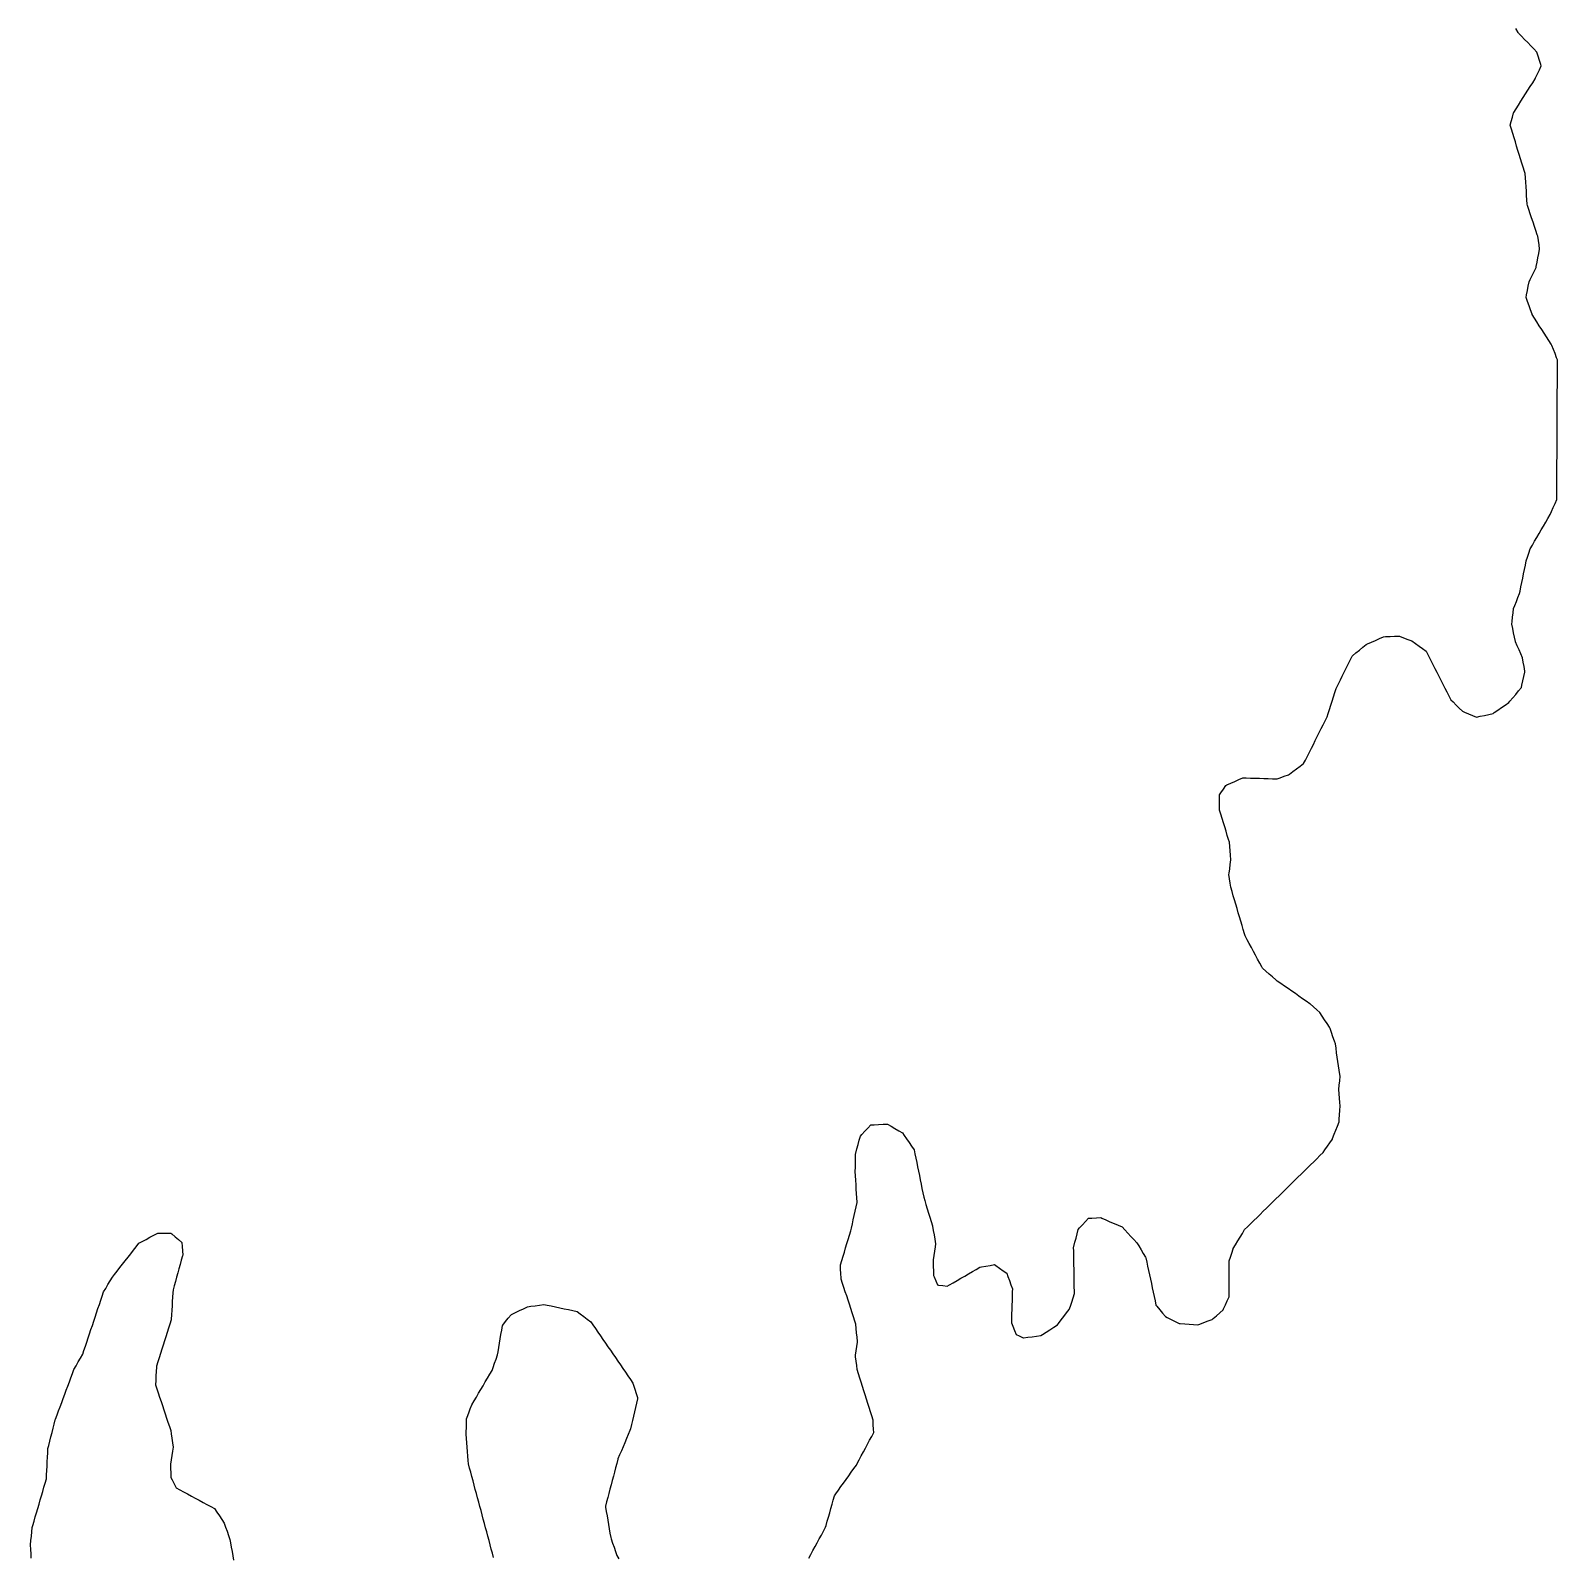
# Model space of a CAD drawing. Header units: millimetres. Extents: x 2 to 766, y 7 to 1390.
# Drawn here: x 419.5 to 765.6, y 352.7 to 698.6 of the extents above; entities that cross this region are included whole.
import ezdxf

# ---------------------------------------------------------------- set-up
doc = ezdxf.new("R2010")
doc.units = ezdxf.units.MM
doc.layers.add('ALL_ISLANDS', color=7, linetype='Continuous')
doc.layers.add('OUTLINE_ISLAND_01', color=7, linetype='Continuous')

msp = doc.modelspace()

# ---------------------------------------------------------------- linework, layer by layer
at = {"layer": 'ALL_ISLANDS'}
for points in [[(595.8703, 352.2525), (596.3494, 353.1303), (596.8285, 354.0081), (597.3075, 354.8859), (597.7866, 355.7636), (598.2657, 356.6414), (598.7447, 357.5192), (599.2238, 358.397), (599.7029, 359.2747), (599.8152, 359.6741), (600.0858, 360.6368), (600.3565, 361.5994), (600.6272, 362.5621), (600.8979, 363.5248), (601.1685, 364.4874), (601.4392, 365.4501), (601.7099, 366.4128), (602.0306, 366.8634), (602.6105, 367.678), (603.1905, 368.4927), (603.7704, 369.3074), (604.3503, 370.1221), (604.9302, 370.9368), (605.5101, 371.7514), (606.09, 372.5661), (606.6699, 373.3808), (606.8428, 373.7029), (607.3156, 374.584), (607.7885, 375.4651), (608.2613, 376.3463), (608.7342, 377.2274), (609.2071, 378.1085), (609.6799, 378.9897), (610.1528, 379.8708), (610.6256, 380.752), (610.5784, 381.5231), (610.5172, 382.5212), (610.4561, 383.5193), (610.4449, 383.5554), (610.1482, 384.5104), (609.8515, 385.4654), (609.5548, 386.4204), (609.2581, 387.3753), (608.9614, 388.3303), (608.6646, 389.2853), (608.3679, 390.2402), (608.0712, 391.1952), (607.7745, 392.1502), (607.4778, 393.1051), (607.1811, 394.0601), (606.8844, 395.0151), (606.7479, 395.9564), (606.6043, 396.946), (606.4608, 397.9357), (606.5072, 398.2722), (606.644, 399.2628), (606.7807, 400.2534), (606.9175, 401.2441), (606.9071, 401.363), (606.8203, 402.3592), (606.7334, 403.3554), (606.6466, 404.3517), (606.5598, 405.3479), (606.3415, 406.0162), (606.031, 406.9667), (605.7205, 407.9173), (605.41, 408.8679), (605.0995, 409.8185), (604.789, 410.769), (604.4785, 411.7196), (604.168, 412.6702), (603.8575, 413.6208), (603.547, 414.5713), (603.2365, 415.5219), (603.2224, 415.7811), (603.1682, 416.7796), (603.1139, 417.7782), (603.0597, 418.7767), (603.0662, 418.7979), (603.3598, 419.7538), (603.6534, 420.7098), (603.9469, 421.6657), (604.2405, 422.6216), (604.5341, 423.5776), (604.8277, 424.5335), (605.1213, 425.4894), (605.4149, 426.4454), (605.5476, 427.0519), (605.7614, 428.0288), (605.9751, 429.0057), (606.1889, 429.9826), (606.4027, 430.9594), (606.6164, 431.9363), (606.8302, 432.9132), (606.8285, 432.9415), (606.7706, 433.9398), (606.7127, 434.9382), (606.6549, 435.9365), (606.597, 436.9348), (606.5391, 437.9331), (606.4812, 438.9314), (606.4233, 439.9298), (606.4235, 439.9408), (606.4463, 440.9405), (606.4691, 441.9403), (606.492, 442.94), (606.5148, 443.9397), (606.5553, 444.0936), (606.8101, 445.0606), (607.0648, 446.0277), (607.3196, 446.9947), (607.5743, 447.9617), (607.8918, 448.3061), (608.5697, 449.0413), (609.2475, 449.7765), (609.9253, 450.5118), (610.724, 450.5425), (611.7233, 450.581), (612.7226, 450.6195), (613.7218, 450.658), (614.5549, 450.1706), (615.4181, 449.6656), (616.2812, 449.1606), (617.1443, 448.6556), (617.5085, 448.125), (618.0743, 447.3004), (618.6401, 446.4759), (619.2059, 445.6513), (619.7716, 444.8268), (619.9586, 443.9017), (620.1566, 442.9215), (620.3547, 441.9413), (620.5527, 440.9611), (620.7508, 439.9809), (620.9488, 439.0007), (621.1469, 438.0205), (621.345, 437.0403), (621.543, 436.0602), (621.7411, 435.08), (621.9391, 434.0998), (622.1609, 433.3751), (622.4535, 432.4189), (622.7461, 431.4627), (623.0388, 430.5064), (623.3314, 429.5502), (623.624, 428.594), (623.9166, 427.6377), (623.9393, 427.5077), (624.1106, 426.5225), (624.282, 425.5373), (624.4534, 424.5521), (624.6247, 423.5669), (624.5196, 422.8655), (624.3714, 421.8765), (624.2231, 420.8876), (624.0749, 419.8986), (624.0866, 419.3856), (624.1096, 418.3858), (624.1325, 417.3861), (624.1554, 416.3864), (624.2848, 416.077), (624.6706, 415.1544), (625.0564, 414.2318), (625.3023, 414.1985), (626.2933, 414.0644), (627.2843, 413.9302), (627.7875, 414.2236), (628.6515, 414.7272), (629.5154, 415.2308), (630.3793, 415.7343), (631.2433, 416.2379), (632.1072, 416.7415), (632.9712, 417.2451), (633.8351, 417.7487), (634.699, 418.2523), (635.0488, 418.3113), (636.0348, 418.4777), (637.0209, 418.6441), (638.0069, 418.8105), (638.3198, 418.5906), (639.1379, 418.0156), (639.9561, 417.4405), (640.7742, 416.8655), (641.0312, 416.1463), (641.3677, 415.2046), (641.7042, 414.263), (642.0407, 413.3213), (642.02, 412.6263), (641.9903, 411.6267), (641.9606, 410.6272), (641.9308, 409.6276), (641.9011, 408.628), (641.8714, 407.6285), (641.8416, 406.6289), (641.8119, 405.6294), (642.1345, 404.8469), (642.5156, 403.9224), (642.8967, 402.9979), (643.5886, 402.6524), (644.4832, 402.2056), (644.5311, 402.2118), (645.523, 402.3389), (646.5149, 402.466), (647.5068, 402.5931), (648.4987, 402.7202), (648.8876, 402.9738), (649.7253, 403.5199), (650.563, 404.066), (651.4007, 404.6122), (652.2384, 405.1583), (652.4943, 405.4898), (653.1053, 406.2814), (653.7164, 407.0729), (654.3275, 407.8645), (654.9386, 408.6561), (655.1778, 409.3919), (655.4869, 410.3429), (655.7961, 411.294), (656.1052, 412.245), (656.0965, 412.7681), (656.08, 413.768), (656.0634, 414.7679), (656.0468, 415.7677), (656.0302, 416.7676), (656.0136, 417.7674), (655.9971, 418.7673), (655.9805, 419.7672), (655.9639, 420.767), (655.9473, 421.7669), (655.9308, 422.7668), (655.968, 422.9123), (656.2156, 423.8812), (656.4632, 424.85), (656.7109, 425.8189), (656.9585, 426.7878), (657.2691, 427.1261), (657.9454, 427.8627), (658.6216, 428.5994), (659.2979, 429.336), (660.081, 429.3716), (661.0799, 429.417), (662.0789, 429.4623), (662.3307, 429.3524), (663.2471, 428.9521), (664.1635, 428.5518), (665.0798, 428.1515), (665.9962, 427.7513), (666.9126, 427.351), (667.5245, 426.6885), (668.203, 425.9539), (668.8815, 425.2193), (669.56, 424.4847), (670.2384, 423.7501), (670.6691, 423.0546), (671.1956, 422.2044), (671.722, 421.3543), (672.2485, 420.5041), (672.2731, 420.39), (672.4839, 419.4125), (672.6948, 418.435), (672.9056, 417.4574), (673.1165, 416.4799), (673.3273, 415.5024), (673.5382, 414.5249), (673.749, 413.5474), (673.9598, 412.5698), (674.1707, 411.5923), (674.3815, 410.6148), (674.5924, 409.6373), (674.8172, 409.3675), (675.4574, 408.5993), (676.0977, 407.8311), (676.7379, 407.0629), (677.1501, 406.8487), (678.0375, 406.3878), (678.925, 405.9268), (679.8124, 405.4659), (680.1044, 405.4462), (681.1021, 405.3788), (682.0999, 405.3114), (683.0976, 405.244), (684.0953, 405.1766), (684.5208, 405.3374), (685.4562, 405.6908), (686.3917, 406.0443), (687.3271, 406.3978), (687.5408, 406.5819), (688.2983, 407.2348), (689.0558, 407.8876), (689.8133, 408.5404), (689.9324, 408.8062), (690.3413, 409.7188), (690.7503, 410.6314), (691.1592, 411.5439), (691.1596, 411.647), (691.1633, 412.647), (691.1671, 413.647), (691.1708, 414.647), (691.1746, 415.647), (691.1784, 416.647), (691.1821, 417.647), (691.1859, 418.6469), (691.1896, 419.6469), (691.4649, 420.4974), (691.7729, 421.4488), (692.0809, 422.4002), (692.1192, 422.4643), (692.6326, 423.3225), (693.1459, 424.1807), (693.6593, 425.0389), (694.1726, 425.897), (694.686, 426.7552), (695.3556, 427.4132), (696.069, 428.114), (696.7823, 428.8148), (697.4956, 429.5157), (698.2089, 430.2165), (698.9222, 430.9174), (699.6355, 431.6182), (700.3489, 432.3191), (701.0622, 433.0199), (701.7755, 433.7207), (702.4888, 434.4216), (703.2021, 435.1224), (703.9154, 435.8233), (704.6288, 436.5241), (705.3421, 437.225), (706.0554, 437.9258), (706.7687, 438.6266), (707.482, 439.3275), (708.1953, 440.0283), (708.9087, 440.7292), (709.622, 441.43), (710.3353, 442.1308), (711.0486, 442.8317), (711.7619, 443.5325), (712.4752, 444.2334), (712.8708, 444.8095), (713.4367, 445.634), (714.0027, 446.4584), (714.5686, 447.2828), (714.6285, 447.4359), (714.9927, 448.3672), (715.3569, 449.2986), (715.721, 450.2299), (716.0852, 451.1612), (716.1345, 451.7965), (716.212, 452.7935), (716.2894, 453.7905), (716.3668, 454.7875), (716.3029, 455.5451), (716.2189, 456.5416), (716.135, 457.538), (716.051, 458.5345), (716.143, 459.5108), (716.2369, 460.5064), (716.3307, 461.502), (716.27, 461.9158), (716.1246, 462.9051), (715.9793, 463.8945), (715.834, 464.8839), (715.6887, 465.8733), (715.5434, 466.8627), (715.3981, 467.8521), (715.2527, 468.8414), (715.0304, 469.5078), (714.714, 470.4564), (714.3976, 471.405), (714.0811, 472.3537), (713.9062, 472.6212), (713.3589, 473.4581), (712.8117, 474.2951), (712.2644, 475.1321), (711.7172, 475.969), (711.018, 476.5914), (710.271, 477.2563), (709.5241, 477.9213), (709.4696, 477.9591), (708.6478, 478.5289), (707.826, 479.0987), (707.0043, 479.6686), (706.1825, 480.2384), (705.3607, 480.8082), (704.539, 481.378), (703.7172, 481.9479), (702.8954, 482.5177), (702.0737, 483.0875), (701.7511, 483.3697), (700.9984, 484.028), (700.2457, 484.6864), (699.493, 485.3447), (698.7403, 486.0031), (698.579, 486.3042), (698.1068, 487.1858), (697.6346, 488.0673), (697.1625, 488.9488), (696.6903, 489.8303), (696.2181, 490.7118), (695.746, 491.5933), (695.2738, 492.4748), (694.8016, 493.3563), (694.6692, 493.803), (694.3851, 494.7617), (694.101, 495.7205), (693.8168, 496.6793), (693.5327, 497.6381), (693.2485, 498.5969), (692.9644, 499.5556), (692.6802, 500.5144), (692.3961, 501.4732), (692.1119, 502.432), (691.8278, 503.3908), (691.5436, 504.3495), (691.4087, 505.2776), (691.2648, 506.2672), (691.1209, 507.2568), (691.1632, 507.567), (691.2982, 508.5579), (691.4331, 509.5487), (691.5681, 510.5396), (691.5624, 510.6065), (691.4778, 511.603), (691.3931, 512.5994), (691.3085, 513.5958), (691.2239, 514.5922), (691.0484, 515.1655), (690.7555, 516.1217), (690.4627, 517.0778), (690.1699, 518.034), (689.8771, 518.9902), (689.5843, 519.9463), (689.2915, 520.9025), (688.9987, 521.8587), (688.9996, 522.3116), (689.0016, 523.3116), (689.0036, 524.3116), (689.0056, 525.3116), (689.3214, 525.7867), (689.8749, 526.6195), (690.4285, 527.4523), (690.6399, 527.5455), (691.555, 527.9488), (692.4701, 528.3521), (693.3851, 528.7554), (694.3002, 529.1587), (695.0276, 529.1381), (696.0272, 529.1097), (697.0268, 529.0814), (698.0264, 529.053), (699.026, 529.0247), (700.0256, 528.9964), (701.0252, 528.968), (702.0248, 528.9397), (702.7299, 529.1913), (703.6717, 529.5275), (704.6136, 529.8636), (704.8328, 530.0243), (705.6393, 530.6156), (706.4457, 531.2069), (707.2522, 531.7981), (708.0587, 532.3894), (708.4561, 533.1754), (708.9073, 534.0678), (709.3586, 534.9602), (709.8098, 535.8526), (710.261, 536.745), (710.7123, 537.6374), (711.1635, 538.5298), (711.6147, 539.4222), (712.066, 540.3147), (712.5172, 541.2071), (712.9684, 542.0995), (713.4197, 542.9919), (713.647, 543.7126), (713.9478, 544.6663), (714.2485, 545.62), (714.5493, 546.5737), (714.8501, 547.5273), (715.1509, 548.481), (715.4517, 549.4347), (715.509, 549.5513), (715.95, 550.4488), (716.391, 551.3463), (716.8321, 552.2438), (717.2731, 553.1413), (717.7141, 554.0388), (718.1552, 554.9362), (718.5962, 555.8337), (719.0372, 556.7312), (719.1584, 556.8322), (719.9268, 557.4722), (720.6952, 558.1122), (721.4635, 558.7522), (722.2319, 559.3922), (722.508, 559.515), (723.4216, 559.9217), (724.3352, 560.3284), (725.2487, 560.735), (726.1623, 561.1417), (726.6483, 561.1651), (727.6471, 561.2132), (728.646, 561.2614), (729.6448, 561.3095), (729.7842, 561.2566), (730.7191, 560.9016), (731.654, 560.5466), (732.5889, 560.1916), (732.5938, 560.1881), (733.4074, 559.6067), (734.221, 559.0253), (735.0347, 558.4439), (735.8483, 557.8625), (736.0087, 557.5466), (736.4613, 556.6548), (736.9139, 555.7631), (737.3665, 554.8714), (737.8191, 553.9797), (738.2718, 553.088), (738.7244, 552.1963), (739.177, 551.3046), (739.6296, 550.4129), (740.0822, 549.5212), (740.5348, 548.6295), (740.9874, 547.7378), (741.4401, 546.8461), (741.9302, 546.3611), (742.6411, 545.6578), (743.3519, 544.9544), (744.0628, 544.2511), (744.5029, 544.0726), (745.4296, 543.6969), (746.3564, 543.3212), (747.2831, 542.9455), (748.0749, 543.1149), (749.0527, 543.3241), (750.0306, 543.5334), (751.0084, 543.7426), (751.2823, 543.9356), (752.0996, 544.5118), (752.9169, 545.088), (753.7342, 545.6642), (754.5515, 546.2404), (754.8305, 546.5666), (755.4804, 547.3266), (756.1303, 548.0866), (756.7802, 548.8466), (757.4301, 549.6066), (757.5574, 550.1686), (757.7781, 551.144), (757.9989, 552.1193), (758.2196, 553.0946), (758.1742, 553.3761), (758.0148, 554.3633), (757.8554, 555.3505), (757.6961, 556.3377), (757.6937, 556.343), (757.2872, 557.2567), (756.8807, 558.1703), (756.4742, 559.084), (756.0677, 559.9976), (756.0537, 560.067), (755.8562, 561.0473), (755.6587, 562.0276), (755.4612, 563.0079), (755.2637, 563.9882), (755.3294, 564.5912), (755.4377, 565.5853), (755.546, 566.5795), (755.6542, 567.5736), (755.904, 568.1957), (756.2765, 569.1238), (756.649, 570.0518), (757.0215, 570.9798), (757.1243, 571.486), (757.3233, 572.466), (757.5223, 573.4459), (757.7214, 574.4259), (757.9204, 575.4059), (758.1194, 576.3859), (758.3185, 577.3659), (758.5175, 578.3459), (758.7858, 579.1628), (759.0979, 580.1129), (759.4099, 581.063), (759.4112, 581.0652), (759.9159, 581.9285), (760.4207, 582.7918), (760.9254, 583.6551), (761.4301, 584.5184), (761.9348, 585.3817), (762.4395, 586.245), (762.9442, 587.1082), (763.4489, 587.9715), (763.9536, 588.8348), (764.2478, 589.5063), (764.6491, 590.4222), (765.0504, 591.3382), (765.4518, 592.2541), (765.4547, 592.8845), (765.4593, 593.8845), (765.4639, 594.8845), (765.4685, 595.8845), (765.4732, 596.8845), (765.4778, 597.8845), (765.4824, 598.8845), (765.487, 599.8845), (765.4916, 600.8845), (765.4963, 601.8845), (765.5009, 602.8844), (765.5055, 603.8844), (765.5101, 604.8844), (765.5148, 605.8844), (765.5194, 606.8844), (765.524, 607.8844), (765.5286, 608.8844), (765.5332, 609.8844), (765.5379, 610.8844), (765.5425, 611.8843), (765.5471, 612.8843), (765.5517, 613.8843), (765.5564, 614.8843), (765.561, 615.8843), (765.5656, 616.8843), (765.5702, 617.8843), (765.5748, 618.8843), (765.5795, 619.8843), (765.5841, 620.8842), (765.5887, 621.8842), (765.5933, 622.8842), (765.598, 623.8842), (765.4045, 624.3944), (765.05, 625.3294), (764.6955, 626.2645), (764.341, 627.1995), (764.1858, 627.4413), (763.6457, 628.2829), (763.1055, 629.1245), (762.5653, 629.966), (762.0252, 630.8076), (761.485, 631.6492), (760.9449, 632.4907), (760.4047, 633.3323), (759.8645, 634.1738), (759.8275, 634.2802), (759.4989, 635.2247), (759.1703, 636.1692), (758.8417, 637.1136), (758.5131, 638.0581), (758.617, 638.636), (758.7939, 639.6203), (758.9709, 640.6045), (759.1478, 641.5887), (759.4149, 642.134), (759.8548, 643.032), (760.2947, 643.9301), (760.7345, 644.8281), (760.783, 645.0723), (760.9778, 646.0532), (761.1725, 647.034), (761.3673, 648.0149), (761.562, 648.9957), (761.4286, 649.9515), (761.2904, 650.9419), (761.1521, 651.9323), (761.0335, 652.2817), (760.7121, 653.2287), (760.3907, 654.1756), (760.0693, 655.1225), (759.7478, 656.0695), (759.4264, 657.0164), (759.105, 657.9633), (758.7836, 658.9103), (758.7645, 659.1685), (758.6906, 660.1658), (758.6168, 661.1631), (758.543, 662.1603), (758.4692, 663.1576), (758.3954, 664.1549), (758.3216, 665.1522), (758.2477, 666.1494), (758.1068, 666.6097), (757.8141, 667.5659), (757.5214, 668.5221), (757.2287, 669.4783), (756.936, 670.4345), (756.6433, 671.3907), (756.3506, 672.3469), (756.0579, 673.3031), (755.7652, 674.2593), (755.4725, 675.2155), (755.1798, 676.1717), (754.887, 677.1279), (755.1118, 677.9722), (755.3689, 678.9386), (755.6261, 679.905), (755.6792, 679.9881), (756.217, 680.8312), (756.7549, 681.6742), (757.2927, 682.5173), (757.8306, 683.3603), (758.3684, 684.2033), (758.9063, 685.0464), (759.4441, 685.8894), (759.982, 686.7325), (760.5198, 687.5755), (760.6483, 687.8453), (761.0781, 688.7482), (761.508, 689.6511), (761.9379, 690.554), (761.8453, 690.8346), (761.532, 691.7843), (761.2188, 692.734), (760.9055, 693.6836), (760.2311, 694.3846), (759.5378, 695.1052), (758.8445, 695.8258), (758.1511, 696.5464), (757.4578, 697.267), (756.7644, 697.9877), (756.6761, 698.1411), (756.1771, 699.0077)], [(419.6535, 352.2748), (419.5943, 353.2731), (419.5351, 354.2713), (419.4759, 355.2695), (419.4766, 355.2763), (419.5746, 356.2715), (419.6727, 357.2667), (419.7707, 358.2618), (419.8687, 359.257), (419.9993, 359.7045), (420.2795, 360.6644), (420.5597, 361.6244), (420.8399, 362.5843), (421.1201, 363.5442), (421.4003, 364.5042), (421.6804, 365.4641), (421.9606, 366.4241), (422.2408, 367.384), (422.521, 368.344), (422.8012, 369.3039), (423.0814, 370.2639), (423.1269, 371.1518), (423.1781, 372.1504), (423.2292, 373.1491), (423.2804, 374.1478), (423.3316, 375.1465), (423.3828, 376.1452), (423.434, 377.1439), (423.6108, 377.8403), (423.8568, 378.8096), (424.1028, 379.7788), (424.3489, 380.7481), (424.5949, 381.7173), (424.8409, 382.6866), (425.0869, 383.6559), (425.1392, 383.7965), (425.4877, 384.7338), (425.8362, 385.6711), (426.1846, 386.6085), (426.5331, 387.5458), (426.8816, 388.4831), (427.23, 389.4204), (427.5785, 390.3577), (427.927, 391.2951), (428.2754, 392.2324), (428.6239, 393.1697), (428.9724, 394.107), (429.3208, 395.0443), (429.8071, 395.8968), (430.3026, 396.7655), (430.7981, 397.6341), (431.2936, 398.5027), (431.5795, 399.3566), (431.897, 400.3049), (432.2144, 401.2532), (432.5319, 402.2014), (432.8494, 403.1497), (433.1668, 404.098), (433.4843, 405.0463), (433.8017, 405.9945), (434.1192, 406.9428), (434.4367, 407.8911), (434.7541, 408.8393), (435.0716, 409.7876), (435.389, 410.7359), (435.7065, 411.6842), (436.0239, 412.6324), (436.5107, 413.4254), (437.0338, 414.2776), (437.5569, 415.1299), (438.0801, 415.9821), (438.5167, 416.5473), (439.1281, 417.3386), (439.7396, 418.1299), (440.351, 418.9212), (440.9624, 419.7125), (441.5738, 420.5038), (442.1852, 421.2952), (442.7966, 422.0865), (443.408, 422.8778), (444.0195, 423.6691), (444.7724, 424.0727), (445.6538, 424.5452), (446.5351, 425.0177), (447.4165, 425.4901), (448.2978, 425.9626), (449.2866, 425.964), (450.2866, 425.9654), (451.2866, 425.9669), (451.5026, 425.7831), (452.2641, 425.1349), (453.0255, 424.4867), (453.787, 423.8385), (453.8435, 422.9238), (453.9052, 421.9257), (453.9668, 420.9276), (453.9238, 420.7737), (453.6547, 419.8106), (453.3855, 418.8475), (453.1164, 417.8844), (452.8472, 416.9213), (452.5781, 415.9582), (452.3089, 414.9951), (452.0398, 414.032), (451.7706, 413.0689), (451.7343, 412.4547), (451.6752, 411.4565), (451.6161, 410.4582), (451.557, 409.4599), (451.4979, 408.4617), (451.4388, 407.4634), (451.3798, 406.4652), (451.3268, 406.2962), (451.0276, 405.342), (450.7283, 404.3878), (450.4291, 403.4336), (450.1299, 402.4795), (449.8307, 401.5253), (449.5315, 400.5711), (449.2322, 399.6169), (448.933, 398.6627), (448.6338, 397.7085), (448.3346, 396.7544), (448.0354, 395.8002), (448.0231, 395.5744), (447.9689, 394.5759), (447.9147, 393.5773), (447.8605, 392.5788), (447.8063, 391.5803), (448.1066, 390.6748), (448.4214, 389.7256), (448.7362, 388.7764), (449.051, 387.8273), (449.3658, 386.8781), (449.6806, 385.929), (449.9954, 384.9798), (450.3102, 384.0306), (450.625, 383.0815), (450.9398, 382.1323), (451.2546, 381.1832), (451.3701, 380.4352), (451.5228, 379.4469), (451.6754, 378.4586), (451.8281, 377.4703), (451.668, 376.5297), (451.5003, 375.5439), (451.3326, 374.558), (451.1649, 373.5722), (451.2137, 372.5839), (451.2629, 371.5851), (451.3122, 370.5863), (451.5866, 370.0353), (452.0323, 369.1401), (452.478, 368.2449), (453.2996, 367.7985), (454.1783, 367.3211), (455.057, 366.8437), (455.9357, 366.3663), (456.8144, 365.8889), (457.693, 365.4115), (458.5717, 364.9341), (459.4504, 364.4567), (460.3291, 363.9793), (461.2078, 363.5019), (461.7356, 362.6978), (462.2843, 361.8618), (462.8331, 361.0258), (463.3819, 360.1898), (463.6886, 359.3208), (464.0215, 358.3778), (464.3543, 357.4348), (464.6872, 356.4918), (464.8156, 355.7476), (464.9856, 354.7622), (465.1557, 353.7767), (465.3258, 352.7913), (465.4958, 351.8059)], [(524.4368, 352.4209), (524.1782, 353.3869), (523.9195, 354.3528), (523.6609, 355.3188), (523.4022, 356.2848), (523.1436, 357.2508), (522.885, 358.2167), (522.6263, 359.1827), (522.3677, 360.1487), (522.1091, 361.1147), (521.8504, 362.0806), (521.5918, 363.0466), (521.3332, 364.0126), (521.0745, 364.9786), (520.8159, 365.9445), (520.5573, 366.9105), (520.2986, 367.8765), (520.04, 368.8425), (519.7814, 369.8084), (519.5227, 370.7744), (519.2641, 371.7404), (519.0055, 372.7064), (518.7468, 373.6723), (518.6876, 374.4367), (518.6103, 375.4337), (518.533, 376.4307), (518.4558, 377.4278), (518.3785, 378.4248), (518.3012, 379.4218), (518.2239, 380.4188), (518.2384, 380.8834), (518.2696, 381.8829), (518.3008, 382.8824), (518.3319, 383.8819), (518.4717, 384.2587), (518.8195, 385.1963), (519.1673, 386.1338), (519.5152, 387.0714), (519.5162, 387.0732), (520.0243, 387.9344), (520.5325, 388.7957), (521.0406, 389.657), (521.5488, 390.5183), (522.0569, 391.3795), (522.5651, 392.2408), (523.0732, 393.1021), (523.5814, 393.9633), (524.0895, 394.8246), (524.3286, 395.5087), (524.6586, 396.4527), (524.9885, 397.3967), (525.3184, 398.3407), (525.4412, 399.0673), (525.6079, 400.0533), (525.7745, 401.0394), (525.9411, 402.0254), (526.1078, 403.0114), (526.2744, 403.9974), (526.441, 404.9834), (526.5397, 405.1094), (527.1565, 405.8965), (527.7733, 406.6837), (528.39, 407.4708), (528.4985, 407.5228), (529.4005, 407.9546), (530.3024, 408.3865), (531.2044, 408.8183), (532.1063, 409.2502), (532.8922, 409.3652), (533.8816, 409.5101), (534.8711, 409.6549), (535.8605, 409.7998), (536.5473, 409.6536), (537.5254, 409.4453), (538.5035, 409.237), (539.4815, 409.0287), (540.4596, 408.8205), (541.4377, 408.6122), (542.4158, 408.4039), (543.3938, 408.1956), (544.0693, 407.6885), (544.869, 407.0882), (545.6687, 406.4878), (546.4684, 405.8874), (546.9627, 405.1667), (547.5282, 404.342), (548.0938, 403.5173), (548.6594, 402.6926), (549.2249, 401.8679), (549.7905, 401.0432), (550.3561, 400.2185), (550.9216, 399.3937), (551.4872, 398.569), (552.0528, 397.7443), (552.6183, 396.9196), (553.1839, 396.0949), (553.7495, 395.2702), (554.315, 394.4455), (554.8806, 393.6208), (555.4461, 392.7961), (556.0117, 391.9714), (556.159, 391.525), (556.4722, 390.5753), (556.7854, 389.6256), (557.0986, 388.6759), (557.0317, 388.388), (556.8053, 387.4139), (556.5789, 386.4399), (556.3526, 385.4658), (556.1262, 384.4918), (555.8998, 383.5178), (555.6734, 382.5437), (555.4471, 381.5697), (555.3073, 381.2311), (554.9258, 380.3068), (554.5442, 379.3824), (554.1626, 378.4581), (553.7811, 377.5338), (553.3995, 376.6094), (553.018, 375.6851), (552.6364, 374.7607), (552.6194, 374.6966), (552.3623, 373.7302), (552.1053, 372.7638), (551.8483, 371.7974), (551.5913, 370.831), (551.3343, 369.8646), (551.0773, 368.8981), (550.8203, 367.9317), (550.5633, 366.9653), (550.3063, 365.9989), (550.0492, 365.0325), (549.7922, 364.0661), (549.8293, 363.8457), (549.9951, 362.8595), (550.1609, 361.8734), (550.3267, 360.8872), (550.4924, 359.901), (550.6582, 358.9149), (550.824, 357.9287), (550.9898, 356.9426), (551.0909, 356.6507), (551.4183, 355.7058), (551.7457, 354.7609), (552.0731, 353.816), (552.4005, 352.8711), (552.8449, 352.1412)]]:
    msp.add_lwpolyline(points, dxfattribs=at)
at = {"layer": 'OUTLINE_ISLAND_01'}
for points in [[(595.8703, 352.2525), (596.3494, 353.1303), (596.8285, 354.0081), (597.3075, 354.8859), (597.7866, 355.7636), (598.2657, 356.6414), (598.7447, 357.5192), (599.2238, 358.397), (599.7029, 359.2747), (599.8152, 359.6741), (600.0858, 360.6368), (600.3565, 361.5994), (600.6272, 362.5621), (600.8979, 363.5248), (601.1685, 364.4874), (601.4392, 365.4501), (601.7099, 366.4128), (602.0306, 366.8634), (602.6105, 367.678), (603.1905, 368.4927), (603.7704, 369.3074), (604.3503, 370.1221), (604.9302, 370.9368), (605.5101, 371.7514), (606.09, 372.5661), (606.6699, 373.3808), (606.8428, 373.7029), (607.3156, 374.584), (607.7885, 375.4651), (608.2613, 376.3463), (608.7342, 377.2274), (609.2071, 378.1085), (609.6799, 378.9897), (610.1528, 379.8708), (610.6256, 380.752), (610.5784, 381.5231), (610.5172, 382.5212), (610.4561, 383.5193), (610.4449, 383.5554), (610.1482, 384.5104), (609.8515, 385.4654), (609.5548, 386.4204), (609.2581, 387.3753), (608.9614, 388.3303), (608.6646, 389.2853), (608.3679, 390.2402), (608.0712, 391.1952), (607.7745, 392.1502), (607.4778, 393.1051), (607.1811, 394.0601), (606.8844, 395.0151), (606.7479, 395.9564), (606.6043, 396.946), (606.4608, 397.9357), (606.5072, 398.2722), (606.644, 399.2628), (606.7807, 400.2534), (606.9175, 401.2441), (606.9071, 401.363), (606.8203, 402.3592), (606.7334, 403.3554), (606.6466, 404.3517), (606.5598, 405.3479), (606.3415, 406.0162), (606.031, 406.9667), (605.7205, 407.9173), (605.41, 408.8679), (605.0995, 409.8185), (604.789, 410.769), (604.4785, 411.7196), (604.168, 412.6702), (603.8575, 413.6208), (603.547, 414.5713), (603.2365, 415.5219), (603.2224, 415.7811), (603.1682, 416.7796), (603.1139, 417.7782), (603.0597, 418.7767), (603.0662, 418.7979), (603.3598, 419.7538), (603.6534, 420.7098), (603.9469, 421.6657), (604.2405, 422.6216), (604.5341, 423.5776), (604.8277, 424.5335), (605.1213, 425.4894), (605.4149, 426.4454), (605.5476, 427.0519), (605.7614, 428.0288), (605.9751, 429.0057), (606.1889, 429.9826), (606.4027, 430.9594), (606.6164, 431.9363), (606.8302, 432.9132), (606.8285, 432.9415), (606.7706, 433.9398), (606.7127, 434.9382), (606.6549, 435.9365), (606.597, 436.9348), (606.5391, 437.9331), (606.4812, 438.9314), (606.4233, 439.9298), (606.4235, 439.9408), (606.4463, 440.9405), (606.4691, 441.9403), (606.492, 442.94), (606.5148, 443.9397), (606.5553, 444.0936), (606.8101, 445.0606), (607.0648, 446.0277), (607.3196, 446.9947), (607.5743, 447.9617), (607.8918, 448.3061), (608.5697, 449.0413), (609.2475, 449.7765), (609.9253, 450.5118), (610.724, 450.5425), (611.7233, 450.581), (612.7226, 450.6195), (613.7218, 450.658), (614.5549, 450.1706), (615.4181, 449.6656), (616.2812, 449.1606), (617.1443, 448.6556), (617.5085, 448.125), (618.0743, 447.3004), (618.6401, 446.4759), (619.2059, 445.6513), (619.7716, 444.8268), (619.9586, 443.9017), (620.1566, 442.9215), (620.3547, 441.9413), (620.5527, 440.9611), (620.7508, 439.9809), (620.9488, 439.0007), (621.1469, 438.0205), (621.345, 437.0403), (621.543, 436.0602), (621.7411, 435.08), (621.9391, 434.0998), (622.1609, 433.3751), (622.4535, 432.4189), (622.7461, 431.4627), (623.0388, 430.5064), (623.3314, 429.5502), (623.624, 428.594), (623.9166, 427.6377), (623.9393, 427.5077), (624.1106, 426.5225), (624.282, 425.5373), (624.4534, 424.5521), (624.6247, 423.5669), (624.5196, 422.8655), (624.3714, 421.8765), (624.2231, 420.8876), (624.0749, 419.8986), (624.0866, 419.3856), (624.1096, 418.3858), (624.1325, 417.3861), (624.1554, 416.3864), (624.2848, 416.077), (624.6706, 415.1544), (625.0564, 414.2318), (625.3023, 414.1985), (626.2933, 414.0644), (627.2843, 413.9302), (627.7875, 414.2236), (628.6515, 414.7272), (629.5154, 415.2308), (630.3793, 415.7343), (631.2433, 416.2379), (632.1072, 416.7415), (632.9712, 417.2451), (633.8351, 417.7487), (634.699, 418.2523), (635.0488, 418.3113), (636.0348, 418.4777), (637.0209, 418.6441), (638.0069, 418.8105), (638.3198, 418.5906), (639.1379, 418.0156), (639.9561, 417.4405), (640.7742, 416.8655), (641.0312, 416.1463), (641.3677, 415.2046), (641.7042, 414.263), (642.0407, 413.3213), (642.02, 412.6263), (641.9903, 411.6267), (641.9606, 410.6272), (641.9308, 409.6276), (641.9011, 408.628), (641.8714, 407.6285), (641.8416, 406.6289), (641.8119, 405.6294), (642.1345, 404.8469), (642.5156, 403.9224), (642.8967, 402.9979), (643.5886, 402.6524), (644.4832, 402.2056), (644.5311, 402.2118), (645.523, 402.3389), (646.5149, 402.466), (647.5068, 402.5931), (648.4987, 402.7202), (648.8876, 402.9738), (649.7253, 403.5199), (650.563, 404.066), (651.4007, 404.6122), (652.2384, 405.1583), (652.4943, 405.4898), (653.1053, 406.2814), (653.7164, 407.0729), (654.3275, 407.8645), (654.9386, 408.6561), (655.1778, 409.3919), (655.4869, 410.3429), (655.7961, 411.294), (656.1052, 412.245), (656.0965, 412.7681), (656.08, 413.768), (656.0634, 414.7679), (656.0468, 415.7677), (656.0302, 416.7676), (656.0136, 417.7674), (655.9971, 418.7673), (655.9805, 419.7672), (655.9639, 420.767), (655.9473, 421.7669), (655.9308, 422.7668), (655.968, 422.9123), (656.2156, 423.8812), (656.4632, 424.85), (656.7109, 425.8189), (656.9585, 426.7878), (657.2691, 427.1261), (657.9454, 427.8627), (658.6216, 428.5994), (659.2979, 429.336), (660.081, 429.3716), (661.0799, 429.417), (662.0789, 429.4623), (662.3307, 429.3524), (663.2471, 428.9521), (664.1635, 428.5518), (665.0798, 428.1515), (665.9962, 427.7513), (666.9126, 427.351), (667.5245, 426.6885), (668.203, 425.9539), (668.8815, 425.2193), (669.56, 424.4847), (670.2384, 423.7501), (670.6691, 423.0546), (671.1956, 422.2044), (671.722, 421.3543), (672.2485, 420.5041), (672.2731, 420.39), (672.4839, 419.4125), (672.6948, 418.435), (672.9056, 417.4574), (673.1165, 416.4799), (673.3273, 415.5024), (673.5382, 414.5249), (673.749, 413.5474), (673.9598, 412.5698), (674.1707, 411.5923), (674.3815, 410.6148), (674.5924, 409.6373), (674.8172, 409.3675), (675.4574, 408.5993), (676.0977, 407.8311), (676.7379, 407.0629), (677.1501, 406.8487), (678.0375, 406.3878), (678.925, 405.9268), (679.8124, 405.4659), (680.1044, 405.4462), (681.1021, 405.3788), (682.0999, 405.3114), (683.0976, 405.244), (684.0953, 405.1766), (684.5208, 405.3374), (685.4562, 405.6908), (686.3917, 406.0443), (687.3271, 406.3978), (687.5408, 406.5819), (688.2983, 407.2348), (689.0558, 407.8876), (689.8133, 408.5404), (689.9324, 408.8062), (690.3413, 409.7188), (690.7503, 410.6314), (691.1592, 411.5439), (691.1596, 411.647), (691.1633, 412.647), (691.1671, 413.647), (691.1708, 414.647), (691.1746, 415.647), (691.1784, 416.647), (691.1821, 417.647), (691.1859, 418.6469), (691.1896, 419.6469), (691.4649, 420.4974), (691.7729, 421.4488), (692.0809, 422.4002), (692.1192, 422.4643), (692.6326, 423.3225), (693.1459, 424.1807), (693.6593, 425.0389), (694.1726, 425.897), (694.686, 426.7552), (695.3556, 427.4132), (696.069, 428.114), (696.7823, 428.8148), (697.4956, 429.5157), (698.2089, 430.2165), (698.9222, 430.9174), (699.6355, 431.6182), (700.3489, 432.3191), (701.0622, 433.0199), (701.7755, 433.7207), (702.4888, 434.4216), (703.2021, 435.1224), (703.9154, 435.8233), (704.6288, 436.5241), (705.3421, 437.225), (706.0554, 437.9258), (706.7687, 438.6266), (707.482, 439.3275), (708.1953, 440.0283), (708.9087, 440.7292), (709.622, 441.43), (710.3353, 442.1308), (711.0486, 442.8317), (711.7619, 443.5325), (712.4752, 444.2334), (712.8708, 444.8095), (713.4367, 445.634), (714.0027, 446.4584), (714.5686, 447.2828), (714.6285, 447.4359), (714.9927, 448.3672), (715.3569, 449.2986), (715.721, 450.2299), (716.0852, 451.1612), (716.1345, 451.7965), (716.212, 452.7935), (716.2894, 453.7905), (716.3668, 454.7875), (716.3029, 455.5451), (716.2189, 456.5416), (716.135, 457.538), (716.051, 458.5345), (716.143, 459.5108), (716.2369, 460.5064), (716.3307, 461.502), (716.27, 461.9158), (716.1246, 462.9051), (715.9793, 463.8945), (715.834, 464.8839), (715.6887, 465.8733), (715.5434, 466.8627), (715.3981, 467.8521), (715.2527, 468.8414), (715.0304, 469.5078), (714.714, 470.4564), (714.3976, 471.405), (714.0811, 472.3537), (713.9062, 472.6212), (713.3589, 473.4581), (712.8117, 474.2951), (712.2644, 475.1321), (711.7172, 475.969), (711.018, 476.5914), (710.271, 477.2563), (709.5241, 477.9213), (709.4696, 477.9591), (708.6478, 478.5289), (707.826, 479.0987), (707.0043, 479.6686), (706.1825, 480.2384), (705.3607, 480.8082), (704.539, 481.378), (703.7172, 481.9479), (702.8954, 482.5177), (702.0737, 483.0875), (701.7511, 483.3697), (700.9984, 484.028), (700.2457, 484.6864), (699.493, 485.3447), (698.7403, 486.0031), (698.579, 486.3042), (698.1068, 487.1858), (697.6346, 488.0673), (697.1625, 488.9488), (696.6903, 489.8303), (696.2181, 490.7118), (695.746, 491.5933), (695.2738, 492.4748), (694.8016, 493.3563), (694.6692, 493.803), (694.3851, 494.7617), (694.101, 495.7205), (693.8168, 496.6793), (693.5327, 497.6381), (693.2485, 498.5969), (692.9644, 499.5556), (692.6802, 500.5144), (692.3961, 501.4732), (692.1119, 502.432), (691.8278, 503.3908), (691.5436, 504.3495), (691.4087, 505.2776), (691.2648, 506.2672), (691.1209, 507.2568), (691.1632, 507.567), (691.2982, 508.5579), (691.4331, 509.5487), (691.5681, 510.5396), (691.5624, 510.6065), (691.4778, 511.603), (691.3931, 512.5994), (691.3085, 513.5958), (691.2239, 514.5922), (691.0484, 515.1655), (690.7555, 516.1217), (690.4627, 517.0778), (690.1699, 518.034), (689.8771, 518.9902), (689.5843, 519.9463), (689.2915, 520.9025), (688.9987, 521.8587), (688.9996, 522.3116), (689.0016, 523.3116), (689.0036, 524.3116), (689.0056, 525.3116), (689.3214, 525.7867), (689.8749, 526.6195), (690.4285, 527.4523), (690.6399, 527.5455), (691.555, 527.9488), (692.4701, 528.3521), (693.3851, 528.7554), (694.3002, 529.1587), (695.0276, 529.1381), (696.0272, 529.1097), (697.0268, 529.0814), (698.0264, 529.053), (699.026, 529.0247), (700.0256, 528.9964), (701.0252, 528.968), (702.0248, 528.9397), (702.7299, 529.1913), (703.6717, 529.5275), (704.6136, 529.8636), (704.8328, 530.0243), (705.6393, 530.6156), (706.4457, 531.2069), (707.2522, 531.7981), (708.0587, 532.3894), (708.4561, 533.1754), (708.9073, 534.0678), (709.3586, 534.9602), (709.8098, 535.8526), (710.261, 536.745), (710.7123, 537.6374), (711.1635, 538.5298), (711.6147, 539.4222), (712.066, 540.3147), (712.5172, 541.2071), (712.9684, 542.0995), (713.4197, 542.9919), (713.647, 543.7126), (713.9478, 544.6663), (714.2485, 545.62), (714.5493, 546.5737), (714.8501, 547.5273), (715.1509, 548.481), (715.4517, 549.4347), (715.509, 549.5513), (715.95, 550.4488), (716.391, 551.3463), (716.8321, 552.2438), (717.2731, 553.1413), (717.7141, 554.0388), (718.1552, 554.9362), (718.5962, 555.8337), (719.0372, 556.7312), (719.1584, 556.8322), (719.9268, 557.4722), (720.6952, 558.1122), (721.4635, 558.7522), (722.2319, 559.3922), (722.508, 559.515), (723.4216, 559.9217), (724.3352, 560.3284), (725.2487, 560.735), (726.1623, 561.1417), (726.6483, 561.1651), (727.6471, 561.2132), (728.646, 561.2614), (729.6448, 561.3095), (729.7842, 561.2566), (730.7191, 560.9016), (731.654, 560.5466), (732.5889, 560.1916), (732.5938, 560.1881), (733.4074, 559.6067), (734.221, 559.0253), (735.0347, 558.4439), (735.8483, 557.8625), (736.0087, 557.5466), (736.4613, 556.6548), (736.9139, 555.7631), (737.3665, 554.8714), (737.8191, 553.9797), (738.2718, 553.088), (738.7244, 552.1963), (739.177, 551.3046), (739.6296, 550.4129), (740.0822, 549.5212), (740.5348, 548.6295), (740.9874, 547.7378), (741.4401, 546.8461), (741.9302, 546.3611), (742.6411, 545.6578), (743.3519, 544.9544), (744.0628, 544.2511), (744.5029, 544.0726), (745.4296, 543.6969), (746.3564, 543.3212), (747.2831, 542.9455), (748.0749, 543.1149), (749.0527, 543.3241), (750.0306, 543.5334), (751.0084, 543.7426), (751.2823, 543.9356), (752.0996, 544.5118), (752.9169, 545.088), (753.7342, 545.6642), (754.5515, 546.2404), (754.8305, 546.5666), (755.4804, 547.3266), (756.1303, 548.0866), (756.7802, 548.8466), (757.4301, 549.6066), (757.5574, 550.1686), (757.7781, 551.144), (757.9989, 552.1193), (758.2196, 553.0946), (758.1742, 553.3761), (758.0148, 554.3633), (757.8554, 555.3505), (757.6961, 556.3377), (757.6937, 556.343), (757.2872, 557.2567), (756.8807, 558.1703), (756.4742, 559.084), (756.0677, 559.9976), (756.0537, 560.067), (755.8562, 561.0473), (755.6587, 562.0276), (755.4612, 563.0079), (755.2637, 563.9882), (755.3294, 564.5912), (755.4377, 565.5853), (755.546, 566.5795), (755.6542, 567.5736), (755.904, 568.1957), (756.2765, 569.1238), (756.649, 570.0518), (757.0215, 570.9798), (757.1243, 571.486), (757.3233, 572.466), (757.5223, 573.4459), (757.7214, 574.4259), (757.9204, 575.4059), (758.1194, 576.3859), (758.3185, 577.3659), (758.5175, 578.3459), (758.7858, 579.1628), (759.0979, 580.1129), (759.4099, 581.063), (759.4112, 581.0652), (759.9159, 581.9285), (760.4207, 582.7918), (760.9254, 583.6551), (761.4301, 584.5184), (761.9348, 585.3817), (762.4395, 586.245), (762.9442, 587.1082), (763.4489, 587.9715), (763.9536, 588.8348), (764.2478, 589.5063), (764.6491, 590.4222), (765.0504, 591.3382), (765.4518, 592.2541), (765.4547, 592.8845), (765.4593, 593.8845), (765.4639, 594.8845), (765.4685, 595.8845), (765.4732, 596.8845), (765.4778, 597.8845), (765.4824, 598.8845), (765.487, 599.8845), (765.4916, 600.8845), (765.4963, 601.8845), (765.5009, 602.8844), (765.5055, 603.8844), (765.5101, 604.8844), (765.5148, 605.8844), (765.5194, 606.8844), (765.524, 607.8844), (765.5286, 608.8844), (765.5332, 609.8844), (765.5379, 610.8844), (765.5425, 611.8843), (765.5471, 612.8843), (765.5517, 613.8843), (765.5564, 614.8843), (765.561, 615.8843), (765.5656, 616.8843), (765.5702, 617.8843), (765.5748, 618.8843), (765.5795, 619.8843), (765.5841, 620.8842), (765.5887, 621.8842), (765.5933, 622.8842), (765.598, 623.8842), (765.4045, 624.3944), (765.05, 625.3294), (764.6955, 626.2645), (764.341, 627.1995), (764.1858, 627.4413), (763.6457, 628.2829), (763.1055, 629.1245), (762.5653, 629.966), (762.0252, 630.8076), (761.485, 631.6492), (760.9449, 632.4907), (760.4047, 633.3323), (759.8645, 634.1738), (759.8275, 634.2802), (759.4989, 635.2247), (759.1703, 636.1692), (758.8417, 637.1136), (758.5131, 638.0581), (758.617, 638.636), (758.7939, 639.6203), (758.9709, 640.6045), (759.1478, 641.5887), (759.4149, 642.134), (759.8548, 643.032), (760.2947, 643.9301), (760.7345, 644.8281), (760.783, 645.0723), (760.9778, 646.0532), (761.1725, 647.034), (761.3673, 648.0149), (761.562, 648.9957), (761.4286, 649.9515), (761.2904, 650.9419), (761.1521, 651.9323), (761.0335, 652.2817), (760.7121, 653.2287), (760.3907, 654.1756), (760.0693, 655.1225), (759.7478, 656.0695), (759.4264, 657.0164), (759.105, 657.9633), (758.7836, 658.9103), (758.7645, 659.1685), (758.6906, 660.1658), (758.6168, 661.1631), (758.543, 662.1603), (758.4692, 663.1576), (758.3954, 664.1549), (758.3216, 665.1522), (758.2477, 666.1494), (758.1068, 666.6097), (757.8141, 667.5659), (757.5214, 668.5221), (757.2287, 669.4783), (756.936, 670.4345), (756.6433, 671.3907), (756.3506, 672.3469), (756.0579, 673.3031), (755.7652, 674.2593), (755.4725, 675.2155), (755.1798, 676.1717), (754.887, 677.1279), (755.1118, 677.9722), (755.3689, 678.9386), (755.6261, 679.905), (755.6792, 679.9881), (756.217, 680.8312), (756.7549, 681.6742), (757.2927, 682.5173), (757.8306, 683.3603), (758.3684, 684.2033), (758.9063, 685.0464), (759.4441, 685.8894), (759.982, 686.7325), (760.5198, 687.5755), (760.6483, 687.8453), (761.0781, 688.7482), (761.508, 689.6511), (761.9379, 690.554), (761.8453, 690.8346), (761.532, 691.7843), (761.2188, 692.734), (760.9055, 693.6836), (760.2311, 694.3846), (759.5378, 695.1052), (758.8445, 695.8258), (758.1511, 696.5464), (757.4578, 697.267), (756.7644, 697.9877), (756.6761, 698.1411), (756.1771, 699.0077)], [(419.6535, 352.2748), (419.5943, 353.2731), (419.5351, 354.2713), (419.4759, 355.2695), (419.4766, 355.2763), (419.5746, 356.2715), (419.6727, 357.2667), (419.7707, 358.2618), (419.8687, 359.257), (419.9993, 359.7045), (420.2795, 360.6644), (420.5597, 361.6244), (420.8399, 362.5843), (421.1201, 363.5442), (421.4003, 364.5042), (421.6804, 365.4641), (421.9606, 366.4241), (422.2408, 367.384), (422.521, 368.344), (422.8012, 369.3039), (423.0814, 370.2639), (423.1269, 371.1518), (423.1781, 372.1504), (423.2292, 373.1491), (423.2804, 374.1478), (423.3316, 375.1465), (423.3828, 376.1452), (423.434, 377.1439), (423.6108, 377.8403), (423.8568, 378.8096), (424.1028, 379.7788), (424.3489, 380.7481), (424.5949, 381.7173), (424.8409, 382.6866), (425.0869, 383.6559), (425.1392, 383.7965), (425.4877, 384.7338), (425.8362, 385.6711), (426.1846, 386.6085), (426.5331, 387.5458), (426.8816, 388.4831), (427.23, 389.4204), (427.5785, 390.3577), (427.927, 391.2951), (428.2754, 392.2324), (428.6239, 393.1697), (428.9724, 394.107), (429.3208, 395.0443), (429.8071, 395.8968), (430.3026, 396.7655), (430.7981, 397.6341), (431.2936, 398.5027), (431.5795, 399.3566), (431.897, 400.3049), (432.2144, 401.2532), (432.5319, 402.2014), (432.8494, 403.1497), (433.1668, 404.098), (433.4843, 405.0463), (433.8017, 405.9945), (434.1192, 406.9428), (434.4367, 407.8911), (434.7541, 408.8393), (435.0716, 409.7876), (435.389, 410.7359), (435.7065, 411.6842), (436.0239, 412.6324), (436.5107, 413.4254), (437.0338, 414.2776), (437.5569, 415.1299), (438.0801, 415.9821), (438.5167, 416.5473), (439.1281, 417.3386), (439.7396, 418.1299), (440.351, 418.9212), (440.9624, 419.7125), (441.5738, 420.5038), (442.1852, 421.2952), (442.7966, 422.0865), (443.408, 422.8778), (444.0195, 423.6691), (444.7724, 424.0727), (445.6538, 424.5452), (446.5351, 425.0177), (447.4165, 425.4901), (448.2978, 425.9626), (449.2866, 425.964), (450.2866, 425.9654), (451.2866, 425.9669), (451.5026, 425.7831), (452.2641, 425.1349), (453.0255, 424.4867), (453.787, 423.8385), (453.8435, 422.9238), (453.9052, 421.9257), (453.9668, 420.9276), (453.9238, 420.7737), (453.6547, 419.8106), (453.3855, 418.8475), (453.1164, 417.8844), (452.8472, 416.9213), (452.5781, 415.9582), (452.3089, 414.9951), (452.0398, 414.032), (451.7706, 413.0689), (451.7343, 412.4547), (451.6752, 411.4565), (451.6161, 410.4582), (451.557, 409.4599), (451.4979, 408.4617), (451.4388, 407.4634), (451.3798, 406.4652), (451.3268, 406.2962), (451.0276, 405.342), (450.7283, 404.3878), (450.4291, 403.4336), (450.1299, 402.4795), (449.8307, 401.5253), (449.5315, 400.5711), (449.2322, 399.6169), (448.933, 398.6627), (448.6338, 397.7085), (448.3346, 396.7544), (448.0354, 395.8002), (448.0231, 395.5744), (447.9689, 394.5759), (447.9147, 393.5773), (447.8605, 392.5788), (447.8063, 391.5803), (448.1066, 390.6748), (448.4214, 389.7256), (448.7362, 388.7764), (449.051, 387.8273), (449.3658, 386.8781), (449.6806, 385.929), (449.9954, 384.9798), (450.3102, 384.0306), (450.625, 383.0815), (450.9398, 382.1323), (451.2546, 381.1832), (451.3701, 380.4352), (451.5228, 379.4469), (451.6754, 378.4586), (451.8281, 377.4703), (451.668, 376.5297), (451.5003, 375.5439), (451.3326, 374.558), (451.1649, 373.5722), (451.2137, 372.5839), (451.2629, 371.5851), (451.3122, 370.5863), (451.5866, 370.0353), (452.0323, 369.1401), (452.478, 368.2449), (453.2996, 367.7985), (454.1783, 367.3211), (455.057, 366.8437), (455.9357, 366.3663), (456.8144, 365.8889), (457.693, 365.4115), (458.5717, 364.9341), (459.4504, 364.4567), (460.3291, 363.9793), (461.2078, 363.5019), (461.7356, 362.6978), (462.2843, 361.8618), (462.8331, 361.0258), (463.3819, 360.1898), (463.6886, 359.3208), (464.0215, 358.3778), (464.3543, 357.4348), (464.6872, 356.4918), (464.8156, 355.7476), (464.9856, 354.7622), (465.1557, 353.7767), (465.3258, 352.7913), (465.4958, 351.8059)], [(524.4368, 352.4209), (524.1782, 353.3869), (523.9195, 354.3528), (523.6609, 355.3188), (523.4022, 356.2848), (523.1436, 357.2508), (522.885, 358.2167), (522.6263, 359.1827), (522.3677, 360.1487), (522.1091, 361.1147), (521.8504, 362.0806), (521.5918, 363.0466), (521.3332, 364.0126), (521.0745, 364.9786), (520.8159, 365.9445), (520.5573, 366.9105), (520.2986, 367.8765), (520.04, 368.8425), (519.7814, 369.8084), (519.5227, 370.7744), (519.2641, 371.7404), (519.0055, 372.7064), (518.7468, 373.6723), (518.6876, 374.4367), (518.6103, 375.4337), (518.533, 376.4307), (518.4558, 377.4278), (518.3785, 378.4248), (518.3012, 379.4218), (518.2239, 380.4188), (518.2384, 380.8834), (518.2696, 381.8829), (518.3008, 382.8824), (518.3319, 383.8819), (518.4717, 384.2587), (518.8195, 385.1963), (519.1673, 386.1338), (519.5152, 387.0714), (519.5162, 387.0732), (520.0243, 387.9344), (520.5325, 388.7957), (521.0406, 389.657), (521.5488, 390.5183), (522.0569, 391.3795), (522.5651, 392.2408), (523.0732, 393.1021), (523.5814, 393.9633), (524.0895, 394.8246), (524.3286, 395.5087), (524.6586, 396.4527), (524.9885, 397.3967), (525.3184, 398.3407), (525.4412, 399.0673), (525.6079, 400.0533), (525.7745, 401.0394), (525.9411, 402.0254), (526.1078, 403.0114), (526.2744, 403.9974), (526.441, 404.9834), (526.5397, 405.1094), (527.1565, 405.8965), (527.7733, 406.6837), (528.39, 407.4708), (528.4985, 407.5228), (529.4005, 407.9546), (530.3024, 408.3865), (531.2044, 408.8183), (532.1063, 409.2502), (532.8922, 409.3652), (533.8816, 409.5101), (534.8711, 409.6549), (535.8605, 409.7998), (536.5473, 409.6536), (537.5254, 409.4453), (538.5035, 409.237), (539.4815, 409.0287), (540.4596, 408.8205), (541.4377, 408.6122), (542.4158, 408.4039), (543.3938, 408.1956), (544.0693, 407.6885), (544.869, 407.0882), (545.6687, 406.4878), (546.4684, 405.8874), (546.9627, 405.1667), (547.5282, 404.342), (548.0938, 403.5173), (548.6594, 402.6926), (549.2249, 401.8679), (549.7905, 401.0432), (550.3561, 400.2185), (550.9216, 399.3937), (551.4872, 398.569), (552.0528, 397.7443), (552.6183, 396.9196), (553.1839, 396.0949), (553.7495, 395.2702), (554.315, 394.4455), (554.8806, 393.6208), (555.4461, 392.7961), (556.0117, 391.9714), (556.159, 391.525), (556.4722, 390.5753), (556.7854, 389.6256), (557.0986, 388.6759), (557.0317, 388.388), (556.8053, 387.4139), (556.5789, 386.4399), (556.3526, 385.4658), (556.1262, 384.4918), (555.8998, 383.5178), (555.6734, 382.5437), (555.4471, 381.5697), (555.3073, 381.2311), (554.9258, 380.3068), (554.5442, 379.3824), (554.1626, 378.4581), (553.7811, 377.5338), (553.3995, 376.6094), (553.018, 375.6851), (552.6364, 374.7607), (552.6194, 374.6966), (552.3623, 373.7302), (552.1053, 372.7638), (551.8483, 371.7974), (551.5913, 370.831), (551.3343, 369.8646), (551.0773, 368.8981), (550.8203, 367.9317), (550.5633, 366.9653), (550.3063, 365.9989), (550.0492, 365.0325), (549.7922, 364.0661), (549.8293, 363.8457), (549.9951, 362.8595), (550.1609, 361.8734), (550.3267, 360.8872), (550.4924, 359.901), (550.6582, 358.9149), (550.824, 357.9287), (550.9898, 356.9426), (551.0909, 356.6507), (551.4183, 355.7058), (551.7457, 354.7609), (552.0731, 353.816), (552.4005, 352.8711), (552.8449, 352.1412)]]:
    msp.add_lwpolyline(points, dxfattribs=at)

doc.saveas('drawing.dxf')
